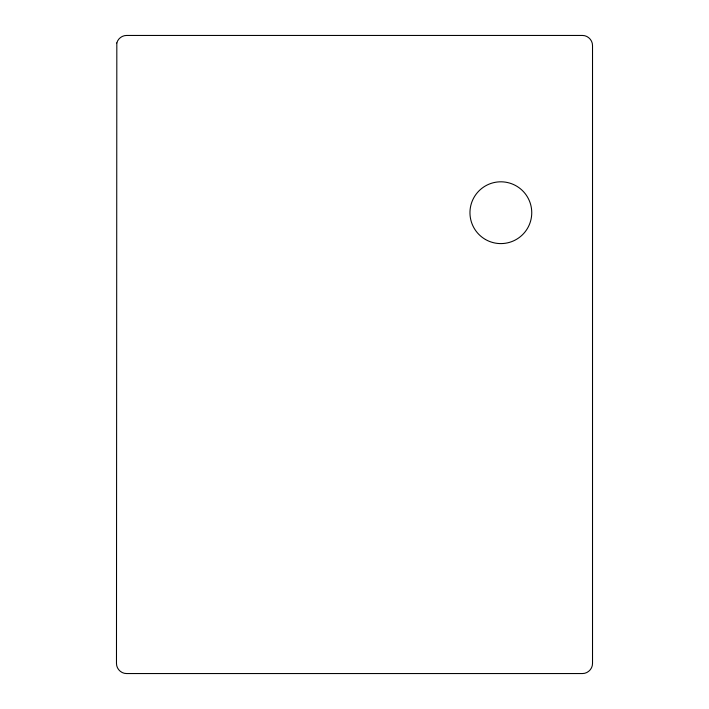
<?xml version="1.0" encoding="UTF-8"?>
<svg xmlns="http://www.w3.org/2000/svg" width="709" height="709" viewBox="0 0 709 709"><rect width="100%" height="100%" fill="white"/><g stroke="black" fill="none" stroke-linecap="round" stroke-linejoin="round"><path stroke-width="1.06" d="M116.825 42.957L116.48 663.42C116.382 668.853 121.177 673.647 126.61 673.55L582.39 673.55C587.823 673.647 592.618 668.853 592.52 663.42L592.52 45.58C592.618 40.147 587.823 35.353 582.39 35.45L126.61 35.45C122.125 35.415 117.933 38.623 116.825 42.957M485.408 239.456A30.895 30.895 0 0 0 531.75 212.7A30.895 30.895 0 0 0 485.408 185.944A30.895 30.895 0 0 0 485.408 239.456"/></g></svg>
